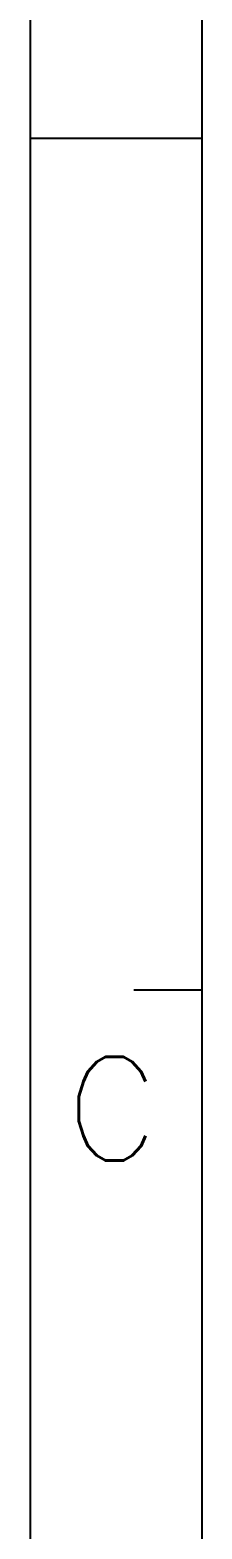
# Model space of a CAD drawing. Header units: millimetres. Extents: x 3885 to 4350, y -149 to 182.
# Drawn here: x 3884.5 to 3890.5, y 5.8 to 57.7 of the extents above; entities that cross this region are included whole.
import ezdxf

# ---------------------------------------------------------------- set-up
doc = ezdxf.new("R2010")
doc.units = ezdxf.units.MM
doc.header["$LTSCALE"] = 23.1
doc.linetypes.add('PHANTOM', pattern=[29.5, 9.5, -1.5, 3, -1.5, 3, -1.5, 9.5])
doc.layers.get('0').update_dxf_attribs({"linetype": 'CONTINUOUS'})
doc.layers.add('0PAPERF', color=2, linetype='PHANTOM', plot=False)
doc.styles.add('SIMPLEX', font='simplex.shx')

msp = doc.modelspace()

# ---------------------------------------------------------------- linework, layer by layer
for p, q in [((3890.491, 171.94), (3890.491, -143.045)), ((3890.491, 53.968), (3884.592, 53.968)), ((3890.491, 24.475), (3888.131, 24.475))]:
    msp.add_line(p, q)
at = {"layer": '0PAPERF'}
msp.add_line((3884.542, 181.847), (3884.542, -148.989), dxfattribs=at)

# ---------------------------------------------------------------- texts
at = {"style": 'SIMPLEX'}
msp.add_text('C', height=3.586, dxfattribs=at).set_placement((3885.772, 18.576))

doc.saveas('drawing.dxf')
